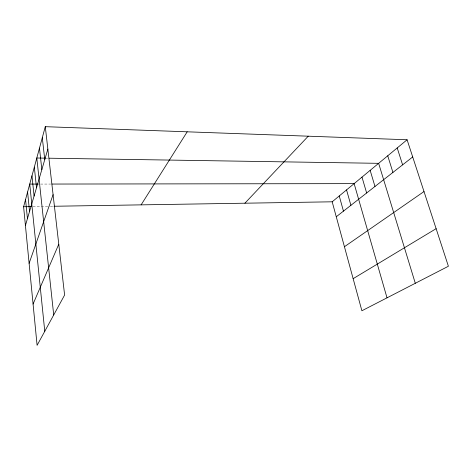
<?xml version="1.0" encoding="UTF-8"?>
<svg xmlns="http://www.w3.org/2000/svg" width="472" height="472" viewBox="0 0 472 472"><rect width="100%" height="100%" fill="white"/><g stroke="black" fill="none" stroke-linecap="round" stroke-linejoin="round"><path stroke-width="0.35" stroke-dasharray="2.36 1.77" d="M32.975 206.594L49.595 206.329M50.321 206.317L53.956 206.258M40.509 184.074L50.563 184.056M46.173 158.155L47.619 158.179"/><path stroke-width="0.71" d="M45.282 126.679L64.611 295.035L37.093 345.321L23.6 206.748L45.282 126.679L407.094 139.765L448.4 266.249L361.894 310.765L332.188 201.804L407.094 139.765M25.429 225.522L47.855 149.105M29.111 263.352L53.082 194.659M33.075 304.051L58.776 244.201M141.116 204.866L187.195 131.812M244.897 203.202L308.245 136.19M336.271 216.76L412.705 156.952M344.436 246.72L424.003 191.549M353.144 278.663L436.128 228.678M23.6 206.748L31.53 206.618M53.956 206.258L332.188 201.804M38.356 184.074L29.736 184.086L44.769 331.285M52.003 184.056L354.13 183.632L387.022 297.832M45.454 158.144L36.798 158.008L53.714 314.942M49.064 158.203L378.638 163.33L415.301 283.283M397.212 147.948L402.61 164.858M387.736 155.795L392.928 172.427M370.154 170.357L374.98 186.47M361.989 177.118L366.65 192.989M346.548 189.909L350.902 205.308M339.244 195.963L343.457 211.137M42.297 137.694L44.763 159.642M39.477 148.119L41.837 169.607M34.326 167.129L36.509 187.756M31.978 175.808L34.078 196.039M27.594 191.986L29.553 211.462M25.553 199.532L27.447 218.648"/></g></svg>
